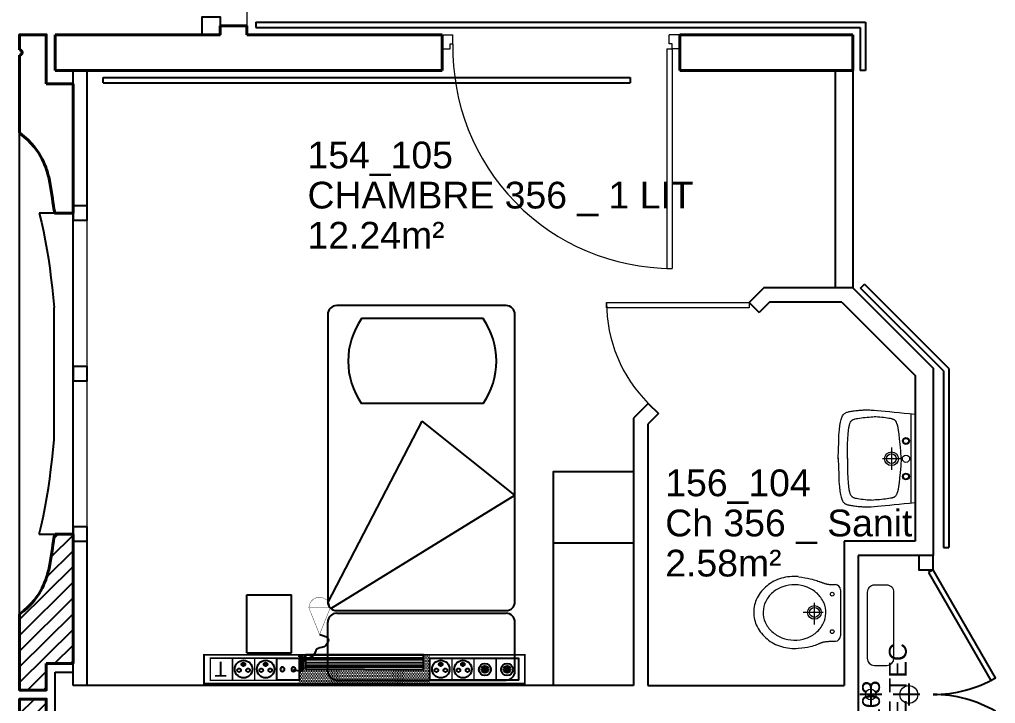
# Model space of a CAD drawing. Header units: metres. Extents: x 143.8 to 210.8, y 45.3 to 115.9.
# Drawn here: x 152.17 to 157.65, y 103.25 to 107.08 of the extents above; entities that cross this region are included whole.
import ezdxf

# ---------------------------------------------------------------- set-up
doc = ezdxf.new("R2010")
doc.units = ezdxf.units.M
doc.header["$LTSCALE"] = 0.6
doc.header["$MEASUREMENT"] = 0
doc.linetypes.add('CONTINU', pattern=[0])
doc.linetypes.add('HIDDEN2', pattern=[0.1875, 0.125, -0.0625])
doc.layers.get('0').update_dxf_attribs({"linetype": 'CONTINUOUS'})
for name, color, linetype in [('009 main courant', 181, 'CONTINUOUS'), ('400 Lits', 150, 'CONTINUOUS'), ('A_AGENC', 204, 'CONTINUOUS'), ('A_EQMP', 142, 'CONTINUOUS'), ('A_Etiqu_Gaine', 8, 'CONTINUOUS'), ('A_Etiqu_Gaine_code', 8, 'CONTINUOUS'), ('A_Etiqu_Local', 8, 'CONTINUOUS'), ('A_HACH_STRUC', 7, 'CONTINUOUS'), ('A_MUR_CLOIS', 8, 'CONTINU'), ('A_MURS_ALÈG', 7, 'CONTINU'), ('A_MURS_CLOI', 7, 'CONTINUOUS')]:
    doc.layers.add(name, color=color, linetype=linetype)
for name, color, linetype, lineweight in [('A_CHASS', 4, 'CONTINU', 0), ('A_MURS_STRU', 7, 'CONTINU', 40), ('A_PORT', 8, 'CONTINUOUS', 0), ('A_PORTE', 8, 'CONTINU', 0), ('A_SANI', 5, 'CONTINU', 0)]:
    doc.layers.add(name, color=color, linetype=linetype, lineweight=lineweight)
doc.styles.add('Attribut', font='arial.ttf')
pattern_1 = [(0, (-148.712983, -85.579135), (0.0046875, 0.009375), [0, -0.009375])]

# ---------------------------------------------------------------- blocks, each defined once
blk = doc.blocks.new('TIRETTE-LIT')
at = {"layer": 'A_EQMP'}
h = blk.add_hatch(color=256, dxfattribs=at)
h.paths.add_polyline_path([(8.95, 3.75, 1), (6.05, 3.75, 1)])
h.paths.add_polyline_path([(6.05, -3.75, 1), (8.95, -3.75, 1)])
for p, q in [((0, 7.5), (0, -7.5)), ((15, 7.5), (0, 7.5)), ((15, -7.5), (15, 7.5)), ((0, -7.5), (15, -7.5))]:
    blk.add_line(p, q, dxfattribs=at)
at = {"layer": 'A_EQMP', "const_width": 0.24}
for points in [[(31.04, 21.42), (49.04, 28.62)], [(49.04, 28.62), (49.04, 14.22)], [(31.04, 21.42), (49.04, 14.22)]]:
    blk.add_lwpolyline(points, dxfattribs=at)
for points in [[(49.04, 14.22, 1), (49.04, 28.62, 1)], [(49.04, 27.42, 1.477033), (49.04, 27.42)]]:
    blk.add_lwpolyline(points, format="xyb", dxfattribs=at)
at = {"layer": 'A_EQMP'}
for centre in [(7.5, 3.75), (7.5, -3.75)]:
    blk.add_circle(centre, 1.45, dxfattribs=at)
blk.add_spline([(31.1, 21.54), (27.52, 27.45), (22.69, 24.22), (21.08, 19.57), (16.82, 17.32), (12.68, 10.42), (6.83, 9.91), (7.17, 3.87)], degree=3, dxfattribs=at)
blk = doc.blocks.new('A$C01C47C35')
at = {"layer": 'A_EQMP', "linetype": 'Continuous'}
h = blk.add_hatch(dxfattribs=at)
h.set_pattern_fill('DOTS', color=256, scale=0.15, style=0)
h.set_pattern_definition(pattern_1)
edge = h.paths.add_edge_path()
edge.add_line((1.2716, 0.4664), (1.2726, 0.4664))
edge.add_line((1.2726, 0.4664), (1.2726, 0.4839))
edge.add_line((1.2726, 0.4839), (0.5387, 0.4839))
edge.add_line((0.5387, 0.4839), (0.5387, 0.3239))
edge.add_line((0.5387, 0.3239), (0.574, 0.3239))
edge.add_line((0.574, 0.3239), (0.574, 0.4066))
edge.add_line((0.574, 0.4066), (0.905, 0.4066))
edge.add_line((0.905, 0.4066), (1.236, 0.4066))
edge.add_line((1.236, 0.4066), (1.236, 0.3499))
edge.add_spline(control_points=[(1.236, 0.3499), (1.2411, 0.3527), (1.2564, 0.3661), (1.2412, 0.4135), (1.2624, 0.4158), (1.2716, 0.4145)], knot_values=[28.337457, 28.337457, 28.337457, 28.337457, 30.502349, 36.382785, 39.476515, 39.476515, 39.476515, 39.476515], degree=3, periodic=0)
edge.add_line((1.2716, 0.4145), (1.2716, 0.4664))
at = {"layer": 'A_EQMP', "linetype": 'HIDDEN2'}
for points in [[(0.1237, 0.4052, 1), (0.0853, 0.4052, 1)], [(0.2478, 0.4052, 1), (0.2095, 0.4052, 1)], [(0.3424, 0.3767, 1), (0.3629, 0.3767, 1)], [(0.4665, 0.3767, 1), (0.487, 0.3767, 1)], [(1.4493, 0.3767, 1), (1.4697, 0.3767, 1)], [(1.5734, 0.3767, 1), (1.5939, 0.3767, 1)]]:
    blk.add_hatch(color=256, dxfattribs=at).paths.add_polyline_path(points)
at = {"layer": 'A_EQMP'}
h = blk.add_hatch(dxfattribs=at)
h.set_pattern_fill('PLASTI', color=1, scale=0.16551, style=0)
h.set_pattern_definition([(360, (-8.3594, 6.80946), (1e-17, 0.04137741), []), (360, (-8.3594, 6.81463), (1e-17, 0.04137741), []), (360, (-8.3594, 6.819804), (1e-17, 0.04137741), []), (360, (-8.3594, 6.83532), (1e-17, 0.04137741), [])])
h.paths.add_polyline_path([(1.236, 0.3239), (1.236, 0.4066), (0.905, 0.4066), (0.574, 0.4066), (0.574, 0.3239)])
at = {"layer": 'A_EQMP', "linetype": 'Continuous'}
h = blk.add_hatch(dxfattribs=at)
h.set_pattern_fill('DOTS', color=256, scale=0.15, style=0)
h.set_pattern_definition(pattern_1)
edge = h.paths.add_edge_path()
edge.add_spline(control_points=[(1.2716, 0.4145), (1.2624, 0.4158), (1.2412, 0.4135), (1.2564, 0.3661), (1.2411, 0.3527), (1.236, 0.3499)], knot_values=[28.337457, 28.337457, 28.337457, 28.337457, 31.431187, 37.311623, 39.476515, 39.476515, 39.476515, 39.476515], degree=3, periodic=0)
edge.add_line((1.236, 0.3499), (1.236, 0.3239))
edge.add_line((1.236, 0.3239), (1.2739, 0.3239))
edge.add_line((1.2739, 0.3239), (1.2739, 0.3423))
edge.add_line((1.2739, 0.3423), (1.2722, 0.3423))
edge.add_line((1.2722, 0.3423), (1.2722, 0.3423))
edge.add_line((1.2722, 0.3423), (1.2716, 0.3423))
edge.add_line((1.2716, 0.3423), (1.2716, 0.4145))
at = {"layer": 'A_EQMP'}
for p, q in [((0.574, 0.4066), (0.574, 0.3239)), ((0.905, 0.4066), (0.574, 0.4066)), ((0.905, 0.4066), (1.236, 0.4066)), ((1.236, 0.3239), (1.236, 0.4066)), ((0.574, 0.3239), (1.236, 0.3239))]:
    blk.add_line(p, q, dxfattribs=at)
for points, const_width in [([(1.805, 0.3239), (1.805, 0.4839), (0.005, 0.4839), (0.005, 0.3239)], 0.01), ([(0.5378, 0.3423), (0.5378, 0.4664), (0.0412, 0.4664), (0.0412, 0.3423)], 0.00828), ([(1.7688, 0.3423), (1.7688, 0.4664), (1.2722, 0.4664), (1.2722, 0.3423)], 0.00828)]:
    blk.add_lwpolyline(points, close=True, dxfattribs=dict(at, const_width=const_width))
at = {"layer": 'A_EQMP', "linetype": 'Continuous'}
blk.add_lwpolyline([(0.0412, 0.4664), (0.5378, 0.4664), (0.5378, 0.3423), (0.0412, 0.3423)], close=True, dxfattribs=at)
at = {"layer": 'A_EQMP', "const_width": 0.00828}
for points in [[(0.1654, 0.4664), (0.1654, 0.3423)], [(0.2895, 0.4664), (0.2895, 0.3423)], [(0.2895, 0.4664), (0.2895, 0.3423)], [(0.4136, 0.4664), (0.4136, 0.3423)], [(1.3964, 0.4664), (1.3964, 0.3423)], [(1.5205, 0.4664), (1.5205, 0.3423)], [(1.6446, 0.4664), (1.6446, 0.3423)], [(1.7688, 0.4664), (1.7688, 0.3423)]]:
    blk.add_lwpolyline(points, dxfattribs=at)
at = {"layer": 'A_EQMP'}
for centre, radius in [((0.1045, 0.4058), 0.0338), ((0.2286, 0.4058), 0.0338), ((0.3517, 0.4036), 0.0493), ((0.4759, 0.4036), 0.0493), ((1.4586, 0.4036), 0.0493), ((1.5827, 0.4036), 0.0493), ((0.1045, 0.4052), 0.0192), ((0.2286, 0.4052), 0.0192)]:
    blk.add_circle(centre, radius, dxfattribs=at)
at = {"layer": 'A_EQMP', "linetype": 'HIDDEN2'}
for centre in [(0.3265, 0.41), (0.3526, 0.3767), (0.3769, 0.41), (0.4506, 0.41), (0.4768, 0.3767), (0.5011, 0.41), (1.4334, 0.41), (1.4595, 0.3767), (1.4838, 0.41), (1.5575, 0.41), (1.5836, 0.3767), (1.6079, 0.41)]:
    blk.add_circle(centre, 0.0102, dxfattribs=at)
at = {"layer": 'A_EQMP', "linetype": 'HIDDEN2', "xscale": -0.00827548159, "yscale": 0.00827548159, "zscale": 0.00827548159, "rotation": 90}
blk.add_blockref('TIRETTE-LIT', (1.3337, 0.4664), dxfattribs=at)
at = {"layer": 'A_EQMP', "linetype": 'HIDDEN2', "insert": (1.6759, 0.4453), "char_height": 0.082755, "width": 0.124132, "attachment_point": 1}
blk.add_mtext('\\fArial|b0|i0|c0|p34;T', dxfattribs=at)
blk = doc.blocks.new('A_Etiqu_Local')
at = {"style": 'Attribut', "flags": 1}
for tag, p in [('CODE_HOPITAL', (-0.4463, 1.632)), ('CODE_SITE', (-0.4463, 1.407)), ('CODE_BATIMENT', (-0.4463, 1.182)), ('CODE_SECTEUR', (-0.4463, 0.957)), ('CODE_ETAGE', (-0.4463, 0.732)), ('NOM_NORMALISE', (-0.4463, -0.843)), ('SECTEUR_ACTIVITE', (-0.4463, -1.068)), ('SOUS_SECTEUR_ACTIVITE', (-0.4463, -1.293)), ('VOLUME', (-0.4463, -1.518)), ('SERVICE', (-0.4463, -1.743)), ('CODE_UG', (-0.4463, -1.968)), ('CODE_UA', (-0.4463, -2.193)), ('CODE_POLE', (-0.4463, -2.418)), ('OCCUPANT_EXTERNE', (-0.4463, -2.643)), ('DISPONIBILITE', (-0.4463, -2.868)), ('ACCES_HANDICAPES', (-0.4463, -3.093)), ('NATURE_SOL', (-0.4463, -3.318)), ('RISQUE_LABORATOIRE', (-0.4463, -3.543)), ('AMIANTE', (-0.4463, -3.768))]:
    blk.add_attdef(tag, p, '', height=0.15, dxfattribs=at)
at = {"layer": 'A_Etiqu_Local', "style": 'Attribut'}
for tag, p in [('CODE_PIECE', (-0.4463, 0.282)), ('NOM_USAGE', (-0.4463, 0.057)), ('SURFACE', (-0.4463, -0.168))]:
    blk.add_attdef(tag, p, '', height=0.15, dxfattribs=at)
blk = doc.blocks.new('A_Etiqu_Gaine')
at = {"style": 'Attribut', "flags": 1}
for tag, p in [('CODE_HOPITAL', (-0.4323, 0.8651)), ('CODE_SITE', (-0.4323, 0.7151)), ('CODE_BATIMENT', (-0.4323, 0.5651)), ('CODE_SECTEUR', (-0.4323, 0.4151)), ('CODE_ETAGE', (-0.4323, 0.2651)), ('NOM_NORMALISE', (-0.4323, -0.3349)), ('SECTEUR_ACTIVITE', (-0.4323, -0.4849)), ('SOUS_SECTEUR_ACTIVITE', (-0.4323, -0.6349)), ('SURFACE', (-0.4323, -0.7849)), ('CODE_UG', (-0.4323, -0.9349)), ('CODE_POLE', (-0.4323, -1.0849)), ('AMIANTE', (-0.4323, -1.2349))]:
    blk.add_attdef(tag, p, '', height=0.1, dxfattribs=at)
at = {"layer": 'A_Etiqu_Gaine', "style": 'Attribut'}
blk.add_attdef('NOM_USAGE', (-0.4323, -0.1849), '', height=0.1, dxfattribs=at)
at = {"layer": 'A_Etiqu_Gaine_code', "style": 'Attribut'}
blk.add_attdef('CODE_PIECE', (-0.4323, -0.0349), '', height=0.1, dxfattribs=at)
blk = doc.blocks.new('BROCA2-G904')
at = {"layer": '400 Lits', "linetype": 'Continuous'}
for p, q in [((29.340822, 67.299042), (28.659243, 67.299042)), ((29.340822, 66.821945), (28.659243, 66.821945))]:
    blk.add_line(p, q, dxfattribs=at)
for start, end in [(145.008072, 214.992089), (325.007448, 34.99223)]:
    blk.add_arc((29.000032, 67.060493), 0.415985, start, end, dxfattribs=at)
blk = doc.blocks.new('A$C00414BBD')
at = {"layer": 'A_PORT', "color": 0}
for p, q in [((0, 1.31), (0.0599, 1.31)), ((0.0599, 1.2578), (0.0599, 1.31)), ((1.3334, 1.31), (1.2736, 1.31)), ((1.2736, 1.2578), (1.2736, 1.31)), ((0, 1.23), (0.0439, 1.23)), ((0.0439, 1.2578), (0.0599, 1.2578)), ((0.0439, 1.23), (0.0439, 1.2578)), ((1.2596, 1.23), (1.2896, 1.23)), ((1.2596, 1.23), (1.2596, 0)), ((1.2896, 1.2578), (1.2736, 1.2578)), ((1.2896, 1.23), (1.2896, 1.2578)), ((1.3334, 1.23), (1.2896, 1.23)), ((1.2896, 1.23), (1.2896, 0)), ((1.2596, 0), (1.2896, 0))]:
    blk.add_line(p, q, dxfattribs=at)
blk.add_arc((1.2896, 1.23), 1.23, 178.7057, 270, dxfattribs=at)

msp = doc.modelspace()

# ---------------------------------------------------------------- hatches: boundary and pattern name
at = {"layer": 'A_HACH_STRUC'}
h = msp.add_hatch(dxfattribs=at)
h.set_pattern_fill('ANSI31', color=8, scale=0.5, angle=359.7696, style=0)
h.set_pattern_definition([(44.7696, (152.17485, 102.395807), (-0.044016, 0.0443715), [])])
h.paths.add_polyline_path([(152.4749, 104.1564), (152.4749, 104.1963), (152.372, 104.1963), (152.3702, 104.1865), (152.3679, 104.1727), (152.3654, 104.1557), (152.3625, 104.1363), (152.3594, 104.1151), (152.3561, 104.0927), (152.3525, 104.0699), (152.3487, 104.0472), (152.3447, 104.0254), (152.3406, 104.0052), (152.3385, 103.9958), (152.3364, 103.9869), (152.3341, 103.9784), (152.3319, 103.9702), (152.3295, 103.9624), (152.327, 103.9547), (152.3244, 103.9472), (152.3217, 103.9397), (152.3189, 103.9323), (152.3159, 103.9248), (152.3093, 103.9094), (152.3018, 103.8935), (152.293, 103.877), (152.2828, 103.86), (152.2708, 103.8425), (152.2567, 103.8244), (152.2404, 103.8058), (152.2215, 103.7865), (152.1997, 103.7668), (152.1749, 103.7464), (152.1749, 103.3214), (152.3249, 103.3214), (152.3249, 103.4713), (152.4749, 103.4713)])
h.paths.add_polyline_path([(152.4749, 103.1209), (152.3249, 103.1209), (152.3249, 103.2708), (152.1749, 103.2708), (152.1749, 102.8458), (152.1997, 102.8255), (152.2215, 102.8057), (152.2404, 102.7865), (152.2567, 102.7678), (152.2708, 102.7498), (152.2828, 102.7322), (152.293, 102.7152), (152.3018, 102.6988), (152.3093, 102.6829), (152.3159, 102.6675), (152.3189, 102.66), (152.3217, 102.6525), (152.3244, 102.6451), (152.327, 102.6375), (152.3295, 102.6299), (152.3319, 102.622), (152.3341, 102.6139), (152.3364, 102.6054), (152.3385, 102.5965), (152.3406, 102.5871), (152.3447, 102.5668), (152.3487, 102.545), (152.3525, 102.5224), (152.3561, 102.4995), (152.3594, 102.4772), (152.3625, 102.456), (152.3654, 102.4365), (152.3679, 102.4196), (152.3702, 102.4057), (152.372, 102.3958), (152.4749, 102.3958), (152.4749, 102.4358), (152.4749, 102.4358)])

# ---------------------------------------------------------------- linework, layer by layer
at = {"layer": '009 main courant', "color": 8, "linetype": 'Continuous'}
for p, q in [((153.4999, 107.0662), (156.92, 107.0662)), ((153.4999, 107.0662), (153.4999, 107.0362)), ((156.92, 107.0662), (156.92, 106.7962)), ((153.4999, 107.0362), (156.89, 107.0362)), ((156.89, 107.0362), (156.89, 106.7962)), ((156.92, 106.7962), (156.89, 106.7962)), ((152.6449, 106.7565), (155.6001, 106.7565)), ((152.6449, 106.7265), (152.6449, 106.7565)), ((152.6449, 106.7265), (155.6001, 106.7265)), ((155.6001, 106.7565), (155.6001, 106.7265)), ((156.8935, 105.5759), (156.9147, 105.5971)), ((157.3581, 105.1112), (156.8935, 105.5759)), ((157.3881, 105.1237), (156.9147, 105.5971)), ((157.3581, 105.1112), (157.3581, 104.1202)), ((157.3881, 105.1237), (157.3881, 104.1202)), ((157.3581, 104.1202), (157.3881, 104.1202))]:
    msp.add_line(p, q, dxfattribs=at)
at = {"layer": '400 Lits', "color": 8}
for p, q in [((154.9042, 105.4773), (153.9542, 105.4773)), ((153.9042, 105.4273), (153.9042, 103.8169)), ((154.9542, 103.8169), (154.9542, 105.4273)), ((153.9542, 103.7669), (154.9042, 103.7669)), ((153.9542, 103.7521), (154.9042, 103.7521)), ((153.9542, 103.3773), (154.9042, 103.3773))]:
    msp.add_line(p, q, dxfattribs=at)
at = {"layer": '400 Lits', "color": 8, "linetype": 'Continuous'}
for p, q in [((153.9047, 103.81), (154.4344, 104.8288)), ((154.9542, 104.4142), (154.4344, 104.8288)), ((153.9221, 103.7786), (154.9542, 104.4142)), ((153.9042, 103.4273), (153.9042, 103.7021)), ((154.9542, 103.4273), (154.9542, 103.7021))]:
    msp.add_line(p, q, dxfattribs=at)
at = {"layer": '400 Lits', "color": 8}
for centre, start, end in [((153.9542, 105.4273), 90, 180), ((154.9042, 105.4273), 0, 90), ((153.9542, 103.8169), 180, 270), ((154.9042, 103.8169), 270, 0), ((153.9542, 103.4273), 180, 270), ((154.9042, 103.4273), 270, 0)]:
    msp.add_arc(centre, 0.05, start, end, dxfattribs=at)
at = {"layer": '400 Lits', "color": 8, "linetype": 'Continuous'}
for centre, start, end in [((153.9542, 103.7021), 90, 180), ((154.9042, 103.7021), 0, 90)]:
    msp.add_arc(centre, 0.05, start, end, dxfattribs=at)
at = {"layer": 'A_AGENC', "color": 8, "linetype": 'Continuous'}
for points in [[(157.3001, 104.0764), (157.2201, 104.0764), (157.2201, 103.9964), (157.3001, 103.9964)], [(157.2741, 103.9814), (157.6241, 103.3752), (157.6501, 103.3902), (157.3001, 103.9964)]]:
    msp.add_lwpolyline(points, close=True, dxfattribs=at)
for centre, start, end in [((157.3001, 103.9964), 270, 300), ((157.3001, 102.5964), 60, 90)]:
    msp.add_arc(centre, 0.7, start, end, dxfattribs=at)
at = {"layer": 'A_CHASS', "color": 8}
msp.add_line((153.4499, 108.6962), (153.4499, 107.0462), dxfattribs=at)
at = {"layer": 'A_CHASS', "color": 8, "linetype": 'Continuous'}
for p, q in [((152.4749, 105.9562), (152.4749, 104.2364)), ((152.5549, 104.2364), (152.5549, 105.9562))]:
    msp.add_line(p, q, dxfattribs=at)
at = {"layer": 'A_EQMP', "color": 8, "linetype": 'Continuous'}
for p, q in [((155.1701, 104.1464), (155.6201, 104.1464)), ((153.45, 103.5296), (153.45, 103.8547)), ((153.45, 103.8547), (153.7001, 103.8547)), ((153.7001, 103.5296), (153.7001, 103.8547)), ((153.45, 103.5296), (153.7001, 103.5296)), ((156.9501, 103.358), (156.9501, 103.235)), ((157.1638, 103.358), (157.1638, 103.235)), ((157.0116, 103.2965), (156.8886, 103.2965)), ((157.2253, 103.2965), (157.076, 103.2965))]:
    msp.add_line(p, q, dxfattribs=at)
msp.add_lwpolyline([(155.6201, 103.3464), (155.1701, 103.3464), (155.1701, 104.5464), (155.6201, 104.5464)], close=True, dxfattribs=at)
at = {"layer": 'A_MUR_CLOIS', "color": 8, "linetype": 'Continuous'}
for p, q in [((156.3501, 105.5764), (156.2679, 105.4943)), ((156.8501, 105.5764), (156.3501, 105.5764)), ((156.8501, 105.5764), (157.3001, 105.1264)), ((156.2679, 105.4943), (156.3245, 105.4377)), ((156.3832, 105.4964), (156.3245, 105.4377)), ((156.7886, 105.4964), (156.3832, 105.4964)), ((156.7886, 105.4964), (157.2001, 105.085)), ((157.3001, 105.1264), (157.3001, 104.0764)), ((157.2001, 105.085), (157.2001, 104.1564)), ((155.7022, 104.9286), (155.6201, 104.8464)), ((155.7022, 104.9286), (155.7588, 104.872)), ((155.7588, 104.872), (155.7001, 104.8133)), ((155.6201, 104.8464), (155.6201, 103.3464)), ((155.7001, 104.8133), (155.7001, 103.3464)), ((157.2001, 104.1564), (156.8005, 104.1564)), ((156.8005, 104.1564), (156.8005, 103.3464)), ((157.3001, 104.0764), (156.8805, 104.0764)), ((156.8805, 104.0764), (156.8805, 102.5164)), ((152.3749, 103.1716), (152.3749, 103.4213)), ((152.3749, 103.4213), (152.4749, 103.4213)), ((155.6201, 103.3464), (152.4749, 103.3464)), ((155.7001, 103.3464), (156.8005, 103.3464))]:
    msp.add_line(p, q, dxfattribs=at)
for points in [[(153.1999, 106.9962), (153.1999, 107.0962), (153.2999, 107.0962), (153.2999, 106.9962)], [(152.4749, 105.9562), (152.5549, 105.9562), (152.5549, 106.0362), (152.4749, 106.0362)], [(152.4749, 105.0563), (152.5549, 105.0563), (152.5549, 105.1363), (152.4749, 105.1363)], [(152.4749, 104.1564), (152.5549, 104.1564), (152.5549, 104.2364), (152.4749, 104.2364)]]:
    msp.add_lwpolyline(points, close=True, dxfattribs=at)
for points in [[(152.5549, 106.0362), (152.4749, 106.0362), (152.4749, 106.7962), (152.5549, 106.7962)], [(152.5549, 106.0362), (152.5549, 106.7962)], [(152.4749, 103.3464), (152.4749, 104.1564), (152.5549, 104.1564)], [(152.5549, 103.3464), (152.5549, 104.1564)]]:
    msp.add_lwpolyline(points, dxfattribs=at)
at = {"layer": 'A_MURS_ALÈG', "color": 8, "ltscale": 200}
for p, q in [((152.1749, 103.7464), (152.1749, 106.4462)), ((152.4749, 105.9963), (152.2849, 105.9963)), ((152.2849, 105.9963), (152.2973, 105.9452)), ((152.2973, 105.9452), (152.3087, 105.8941)), ((152.3087, 105.8941), (152.319, 105.843)), ((152.319, 105.843), (152.3284, 105.7917)), ((152.3284, 105.7917), (152.3369, 105.7398)), ((152.3369, 105.7398), (152.3445, 105.6872)), ((152.3445, 105.6872), (152.3514, 105.6338)), ((152.3514, 105.6338), (152.3576, 105.5792)), ((152.3576, 105.5792), (152.3632, 105.5232)), ((152.3632, 105.5232), (152.3683, 105.4657)), ((152.3683, 104.7269), (152.3683, 105.4657)), ((152.3632, 104.6694), (152.3683, 104.7269)), ((152.3576, 104.6135), (152.3632, 104.6694)), ((152.3514, 104.5589), (152.3576, 104.6135)), ((152.3445, 104.5054), (152.3514, 104.5589)), ((152.3369, 104.4528), (152.3445, 104.5054)), ((152.3284, 104.401), (152.3369, 104.4528)), ((152.319, 104.3496), (152.3284, 104.401)), ((152.3087, 104.2985), (152.319, 104.3496)), ((152.2973, 104.2475), (152.3087, 104.2985)), ((152.2849, 104.1963), (152.2973, 104.2475)), ((152.2849, 104.1963), (152.4749, 104.1963))]:
    msp.add_line(p, q, dxfattribs=at)
at = {"layer": 'A_MURS_ALÈG', "color": 8, "linetype": 'Continuous'}
msp.add_line((152.4749, 104.1963), (152.4749, 105.9963), dxfattribs=at)
at = {"layer": 'A_MURS_CLOI', "color": 8}
for p, q in [((156.7501, 106.7962), (156.7501, 105.5764)), ((156.8501, 106.7962), (156.8501, 105.5764))]:
    msp.add_line(p, q, dxfattribs=at)
at = {"layer": 'A_MURS_STRU', "color": 8, "linetype": 'Continuous'}
for p, q in [((153.2999, 107.0462), (153.4499, 107.0462)), ((153.2999, 107.0462), (153.2999, 106.9962)), ((153.4499, 107.0462), (153.4499, 106.9962)), ((152.3749, 106.9962), (153.2999, 106.9962)), ((152.3749, 106.9962), (152.3749, 106.7962)), ((153.4499, 106.9962), (154.5466, 106.9962)), ((155.8801, 106.9962), (156.8501, 106.9962)), ((156.8501, 106.9962), (156.8501, 106.7962)), ((154.5466, 106.7962), (152.3749, 106.7962)), ((156.8501, 106.7962), (155.8801, 106.7962)), ((152.3249, 106.7213), (152.4749, 106.7213)), ((152.4749, 105.9962), (152.4749, 106.7213)), ((152.372, 105.9961), (152.4749, 105.9962)), ((152.3749, 104.1964), (152.4749, 104.1964)), ((152.4749, 104.1964), (152.4749, 103.4713)), ((152.3249, 103.4713), (152.4749, 103.4713))]:
    msp.add_line(p, q, dxfattribs=at)
at = {"layer": 'A_MURS_STRU', "color": 8}
for p, q in [((154.5466, 106.9962), (154.5466, 106.7962)), ((155.8801, 106.9962), (155.8801, 106.7962))]:
    msp.add_line(p, q, dxfattribs=at)
at = {"layer": 'A_MURS_STRU', "color": 8, "linetype": 'Continuous'}
for points in [[(152.3249, 106.7213), (152.3249, 106.9962), (152.1749, 106.9962), (152.1749, 106.9112)], [(152.1749, 106.8812), (152.1749, 106.4462)], [(152.1749, 106.4462), (152.1997, 106.4259), (152.2215, 106.4061), (152.2404, 106.3869), (152.2567, 106.3682), (152.2708, 106.3501), (152.2828, 106.3326), (152.293, 106.3156), (152.3018, 106.2992), (152.3093, 106.2832), (152.3159, 106.2678), (152.3159, 106.2678), (152.3189, 106.2603), (152.3217, 106.2529), (152.3244, 106.2454), (152.327, 106.2379), (152.3295, 106.2303), (152.3319, 106.2224), (152.3341, 106.2142), (152.3364, 106.2058), (152.3385, 106.1969), (152.3406, 106.1875), (152.3406, 106.1875), (152.3447, 106.1672), (152.3487, 106.1454), (152.3525, 106.1228), (152.3561, 106.0999), (152.3594, 106.0776), (152.3625, 106.0563), (152.3654, 106.0369), (152.3679, 106.02), (152.3702, 106.0061), (152.372, 105.9961)], [(152.1749, 103.7464), (152.1997, 103.7668), (152.2215, 103.7865), (152.2404, 103.8058), (152.2567, 103.8244), (152.2708, 103.8425), (152.2828, 103.86), (152.293, 103.877), (152.3018, 103.8935), (152.3093, 103.9094), (152.3159, 103.9248), (152.3159, 103.9248), (152.3189, 103.9323), (152.3217, 103.9397), (152.3244, 103.9472), (152.327, 103.9547), (152.3295, 103.9624), (152.3319, 103.9702), (152.3341, 103.9784), (152.3364, 103.9869), (152.3385, 103.9958), (152.3406, 104.0052), (152.3406, 104.0052), (152.3447, 104.0254), (152.3487, 104.0472), (152.3525, 104.0699), (152.3561, 104.0927), (152.3594, 104.1151), (152.3625, 104.1363), (152.3654, 104.1557), (152.3679, 104.1727), (152.3702, 104.1865), (152.372, 104.1965)], [(152.3249, 103.4713), (152.3249, 103.3214), (152.1749, 103.3214), (152.1749, 103.7464)], [(152.3249, 103.1209), (152.3249, 103.2708), (152.1749, 103.2708), (152.1749, 102.8458)]]:
    msp.add_lwpolyline(points, dxfattribs=at)
msp.add_arc((152.1749, 106.8962), 0.015, 270, 90, dxfattribs=at)
at = {"layer": 'A_PORTE', "color": 8, "linetype": 'Continuous'}
for p, q in [((156.8501, 106.7962), (156.7701, 106.7962)), ((156.8501, 106.7962), (156.8501, 106.7363)), ((156.8501, 105.5764), (156.8501, 105.6363)), ((156.8501, 105.5764), (156.7701, 105.5764))]:
    msp.add_line(p, q, dxfattribs=at)
msp.add_lwpolyline([(156.2679, 105.4643), (155.4679, 105.4643), (155.4679, 105.4943), (156.2679, 105.4943)], close=True, dxfattribs=at)
msp.add_arc((156.2679, 105.4943), 0.8, 180, 225.0001, dxfattribs=at)
at = {"layer": 'A_SANI', "color": 8, "linetype": 'Continuous'}
for p, q in [((156.7836, 104.8388), (156.7874, 104.8503)), ((156.7874, 104.8503), (156.7916, 104.8591)), ((156.7916, 104.8591), (156.7962, 104.8657)), ((156.7962, 104.8657), (156.7985, 104.8684)), ((156.7985, 104.8684), (156.801, 104.8708)), ((156.801, 104.8708), (156.8037, 104.873)), ((156.8037, 104.873), (156.8065, 104.8749)), ((156.8065, 104.8749), (156.8096, 104.8766)), ((156.8096, 104.8766), (156.813, 104.8781)), ((156.813, 104.8781), (156.8167, 104.8794)), ((156.8167, 104.8794), (156.8207, 104.8806)), ((156.8207, 104.8806), (156.8251, 104.8817)), ((156.8251, 104.8817), (156.83, 104.8828)), ((156.83, 104.8828), (156.8353, 104.8838)), ((156.8353, 104.8838), (156.841, 104.8848)), ((156.841, 104.8848), (156.8471, 104.8858)), ((156.8471, 104.8858), (156.8533, 104.8867)), ((156.8533, 104.8867), (156.8598, 104.8876)), ((156.8598, 104.8876), (156.8664, 104.8884)), ((156.8664, 104.8884), (156.8729, 104.8891)), ((156.8729, 104.8891), (156.8794, 104.8898)), ((156.8794, 104.8898), (156.8858, 104.8905)), ((156.8858, 104.8905), (156.892, 104.891)), ((156.892, 104.891), (156.8979, 104.8915)), ((156.8979, 104.8915), (156.9036, 104.8919)), ((156.9036, 104.8919), (156.9092, 104.8921)), ((156.9092, 104.8921), (156.9148, 104.8924)), ((156.9148, 104.8924), (156.9205, 104.8925)), ((156.9205, 104.8925), (156.9263, 104.8925)), ((156.9263, 104.8925), (156.9323, 104.8924)), ((156.9323, 104.8924), (156.9387, 104.8923)), ((156.9387, 104.8923), (156.9455, 104.892)), ((156.9455, 104.892), (156.9528, 104.8916)), ((156.9528, 104.8916), (156.9692, 104.8905)), ((156.9692, 104.8905), (156.9878, 104.8891)), ((156.9878, 104.8891), (157.0084, 104.8873)), ((157.0084, 104.8873), (157.0311, 104.8852)), ((157.0311, 104.8852), (157.0555, 104.8828)), ((157.0555, 104.8828), (157.0816, 104.8802)), ((157.0816, 104.8802), (157.1093, 104.8774)), ((157.1093, 104.8774), (157.1383, 104.8745)), ((157.1383, 104.8745), (157.1686, 104.8715)), ((157.1686, 104.8715), (157.2001, 104.8684)), ((157.1751, 104.8684), (157.1751, 104.3731)), ((157.2001, 104.8684), (157.2001, 104.3731)), ((156.7744, 104.7801), (156.777, 104.8044)), ((156.777, 104.8044), (156.7801, 104.8238)), ((156.7801, 104.8238), (156.7836, 104.8388)), ((156.7704, 104.7137), (156.7721, 104.7501)), ((156.7721, 104.7501), (156.7744, 104.7801)), ((156.7691, 104.6702), (156.7704, 104.7137)), ((156.7683, 104.6187), (156.7691, 104.6702)), ((157.0665, 104.682), (157.0665, 104.5555)), ((156.7683, 104.6227), (156.7691, 104.5713)), ((157.1176, 104.6187), (157.0155, 104.6187)), ((156.7691, 104.5713), (156.7704, 104.5277)), ((156.7704, 104.5277), (156.7721, 104.4913)), ((156.7721, 104.4913), (156.7744, 104.4613)), ((156.7744, 104.4613), (156.777, 104.437)), ((156.777, 104.437), (156.7801, 104.4177)), ((156.7801, 104.4177), (156.7836, 104.4026)), ((156.7836, 104.4026), (156.7874, 104.3911)), ((156.7874, 104.3911), (156.7916, 104.3824)), ((156.7916, 104.3824), (156.7962, 104.3758)), ((156.7962, 104.3758), (156.7985, 104.373)), ((156.7985, 104.373), (156.801, 104.3706)), ((156.801, 104.3706), (156.8037, 104.3685)), ((156.8037, 104.3685), (156.8065, 104.3666)), ((156.8065, 104.3666), (156.8096, 104.3649)), ((156.8096, 104.3649), (156.813, 104.3634)), ((156.813, 104.3634), (156.8167, 104.362)), ((156.8167, 104.362), (156.8207, 104.3608)), ((156.8207, 104.3608), (156.8251, 104.3597)), ((156.8251, 104.3597), (156.83, 104.3586)), ((156.83, 104.3586), (156.8353, 104.3576)), ((156.8353, 104.3576), (156.841, 104.3566)), ((157.0311, 104.3563), (157.0555, 104.3586)), ((157.0555, 104.3586), (157.0816, 104.3612)), ((157.0816, 104.3612), (157.1093, 104.364)), ((157.1093, 104.364), (157.1383, 104.3669)), ((157.1383, 104.3669), (157.1686, 104.37)), ((157.1686, 104.37), (157.2001, 104.3731)), ((156.841, 104.3566), (156.8471, 104.3556)), ((156.8471, 104.3556), (156.8533, 104.3547)), ((156.8533, 104.3547), (156.8598, 104.3539)), ((156.8598, 104.3539), (156.8664, 104.353)), ((156.8664, 104.353), (156.8729, 104.3523)), ((156.8729, 104.3523), (156.8794, 104.3516)), ((156.8794, 104.3516), (156.8858, 104.351)), ((156.8858, 104.351), (156.892, 104.3504)), ((156.892, 104.3504), (156.8979, 104.35)), ((156.8979, 104.35), (156.9036, 104.3496)), ((156.9036, 104.3496), (156.9092, 104.3493)), ((156.9092, 104.3493), (156.9148, 104.3491)), ((156.9148, 104.3491), (156.9205, 104.349)), ((156.9205, 104.349), (156.9263, 104.3489)), ((156.9263, 104.3489), (156.9323, 104.349)), ((156.9323, 104.349), (156.9387, 104.3492)), ((156.9387, 104.3492), (156.9455, 104.3495)), ((156.9455, 104.3495), (156.9528, 104.3498)), ((156.9528, 104.3498), (156.9692, 104.3509)), ((156.9692, 104.3509), (156.9878, 104.3523)), ((156.9878, 104.3523), (157.0084, 104.3541)), ((157.0084, 104.3541), (157.0311, 104.3563)), ((156.7485, 103.913), (156.7517, 103.9129)), ((156.7805, 103.8829), (156.7805, 103.6257)), ((156.6347, 103.6884), (156.6347, 103.8105)), ((156.6836, 103.7568), (156.5713, 103.7568)), ((156.7485, 103.5956), (156.7517, 103.5957))]:
    msp.add_line(p, q, dxfattribs=at)
for points in [[(156.8192, 104.6185), (156.8196, 104.6625), (156.8204, 104.6997), (156.8217, 104.7308), (156.8235, 104.7564), (156.8255, 104.7772), (156.8279, 104.7936), (156.8306, 104.8064), (156.8335, 104.8161), (156.8366, 104.8233), (156.84, 104.8287), (156.84, 104.8287), (156.8417, 104.8309), (156.8434, 104.8328), (156.8453, 104.8345), (156.8473, 104.836), (156.8494, 104.8373), (156.8517, 104.8384), (156.8541, 104.8394), (156.8568, 104.8403), (156.8598, 104.8411), (156.863, 104.8419), (156.863, 104.8419), (156.8703, 104.8435), (156.8787, 104.8451), (156.8879, 104.8466), (156.8978, 104.848), (156.9083, 104.8493), (156.9192, 104.8504), (156.9303, 104.8514), (156.9415, 104.8523), (156.9525, 104.8529), (156.9633, 104.8532)], [(157.1212, 104.6185), (157.1182, 104.6625), (157.1153, 104.6997), (157.1124, 104.7308), (157.1095, 104.7564), (157.1066, 104.7772), (157.1036, 104.7936), (157.1006, 104.8064), (157.0975, 104.8161), (157.0943, 104.8233), (157.0909, 104.8287), (157.0909, 104.8287), (157.0892, 104.8309), (157.0875, 104.8328), (157.0856, 104.8345), (157.0836, 104.836), (157.0815, 104.8373), (157.0792, 104.8384), (157.0768, 104.8394), (157.0741, 104.8403), (157.0711, 104.8411), (157.0679, 104.8419), (157.0679, 104.8419), (157.0606, 104.8435), (157.0522, 104.8451), (157.043, 104.8466), (157.033, 104.848), (157.0226, 104.8493), (157.0117, 104.8504), (157.0006, 104.8514), (156.9894, 104.8523), (156.9784, 104.8529), (156.9676, 104.8532)], [(156.8192, 104.6219), (156.8196, 104.5779), (156.8204, 104.5407), (156.8217, 104.5096), (156.8235, 104.4839), (156.8255, 104.4632), (156.8279, 104.4468), (156.8306, 104.434), (156.8335, 104.4243), (156.8366, 104.4171), (156.84, 104.4117), (156.84, 104.4117), (156.8417, 104.4095), (156.8434, 104.4075), (156.8453, 104.4059), (156.8473, 104.4044), (156.8494, 104.4031), (156.8517, 104.402), (156.8541, 104.401), (156.8568, 104.4001), (156.8598, 104.3993), (156.863, 104.3985), (156.863, 104.3985), (156.8703, 104.3969), (156.8787, 104.3953), (156.888, 104.3938), (156.898, 104.3924), (156.9086, 104.3911), (156.9197, 104.3899), (156.9311, 104.3889), (156.9426, 104.3881), (156.9541, 104.3875), (156.9655, 104.3871)], [(157.1212, 104.6219), (157.1182, 104.5779), (157.1153, 104.5407), (157.1124, 104.5096), (157.1095, 104.4839), (157.1066, 104.4632), (157.1036, 104.4468), (157.1006, 104.434), (157.0975, 104.4243), (157.0943, 104.4171), (157.0909, 104.4117), (157.0909, 104.4117), (157.0892, 104.4095), (157.0875, 104.4075), (157.0856, 104.4059), (157.0836, 104.4044), (157.0815, 104.4031), (157.0792, 104.402), (157.0768, 104.401), (157.0741, 104.4001), (157.0711, 104.3993), (157.0679, 104.3985), (157.0679, 104.3985), (157.0606, 104.3969), (157.0522, 104.3953), (157.0429, 104.3938), (157.0329, 104.3924), (157.0223, 104.3911), (157.0112, 104.3899), (156.9998, 104.3889), (156.9883, 104.3881), (156.9768, 104.3875), (156.9654, 104.3871)], [(156.5444, 103.957), (156.5638, 103.954), (156.581, 103.9511), (156.5961, 103.9483), (156.6095, 103.9454), (156.6211, 103.9427), (156.6312, 103.9401), (156.64, 103.9376), (156.6476, 103.9352), (156.6542, 103.933), (156.66, 103.9309), (156.66, 103.9309), (156.6626, 103.93), (156.665, 103.9291), (156.6674, 103.9282), (156.6696, 103.9273), (156.6717, 103.9265), (156.6738, 103.9258), (156.6759, 103.925), (156.6779, 103.9242), (156.68, 103.9235), (156.682, 103.9228), (156.682, 103.9228), (156.6842, 103.922), (156.6864, 103.9213), (156.6886, 103.9206), (156.6908, 103.9199), (156.6931, 103.9192), (156.6954, 103.9186), (156.6977, 103.9179), (156.6999, 103.9173), (156.7022, 103.9168), (156.7045, 103.9163), (156.7045, 103.9163), (156.7089, 103.9154), (156.7132, 103.9147), (156.7175, 103.9141), (156.7218, 103.9137), (156.726, 103.9134), (156.7303, 103.9132), (156.7347, 103.9131), (156.7392, 103.913), (156.7438, 103.913), (156.7485, 103.913)], [(156.5444, 103.5566), (156.5638, 103.5583), (156.581, 103.5604), (156.5961, 103.5628), (156.6095, 103.5655), (156.6211, 103.5683), (156.6312, 103.5712), (156.64, 103.5741), (156.6476, 103.577), (156.6542, 103.5796), (156.66, 103.5821), (156.66, 103.5821), (156.6626, 103.5832), (156.665, 103.5842), (156.6674, 103.5851), (156.6696, 103.586), (156.6717, 103.5868), (156.6738, 103.5876), (156.6759, 103.5883), (156.6779, 103.589), (156.68, 103.5896), (156.682, 103.5901), (156.682, 103.5901), (156.6842, 103.5907), (156.6864, 103.5912), (156.6886, 103.5916), (156.6908, 103.5921), (156.6931, 103.5924), (156.6954, 103.5928), (156.6977, 103.5932), (156.6999, 103.5935), (156.7022, 103.5937), (156.7045, 103.594), (156.7045, 103.594), (156.7089, 103.5944), (156.7132, 103.5948), (156.7175, 103.5951), (156.7218, 103.5953), (156.726, 103.5954), (156.7303, 103.5955), (156.7347, 103.5956), (156.7392, 103.5956), (156.7438, 103.5956), (156.7485, 103.5956)]]:
    msp.add_lwpolyline(points, dxfattribs=at)
for points in [[(156.5437, 103.9577, 0.092772), (156.4487, 103.9483, 0.098236), (156.3685, 103.9067, 0.108258), (156.3128, 103.8379, 0.11669), (156.2939, 103.7578, 0.116228), (156.3128, 103.6776, 0.107322), (156.3685, 103.6082, 0.097518), (156.4488, 103.5658, 0.092603), (156.5437, 103.5557, 0.094447)], [(156.6864, 103.8118, 0.102556), (156.649, 103.864, 0.093461), (156.5936, 103.8985, 0.177232), (156.4572, 103.9013, 0.093461), (156.4004, 103.8691, 0.102556), (156.3609, 103.8186, 0.222727), (156.3585, 103.7017)], [(156.3585, 103.7017, 0.102556), (156.3959, 103.6496, 0.093461), (156.4512, 103.615, 0.177082), (156.5877, 103.6122, 0.093461), (156.6445, 103.6444, 0.102556), (156.684, 103.695, 0.222829), (156.6864, 103.8118)]]:
    msp.add_lwpolyline(points, format="xyb", dxfattribs=at)
msp.add_lwpolyline([(157.0405, 103.9099), (156.9705, 103.9099, 0.414214), (156.9305, 103.8699), (156.9305, 103.4999, 0.414214), (156.9705, 103.4599), (157.0405, 103.4599, 0.414213), (157.0805, 103.4999), (157.0805, 103.8699, 0.414214)], format="xyb", close=True, dxfattribs=at)
for centre, radius in [((157.148, 104.7182), 0.0189), ((157.148, 104.7182), 0.0144), ((157.0665, 104.6187), 0.0387), ((157.0665, 104.6187), 0.0274), ((157.148, 104.6187), 0.0204), ((157.148, 104.5193), 0.0189), ((157.148, 104.5193), 0.0144), ((156.7344, 103.8593), 0.0105), ((156.6347, 103.7568), 0.0383), ((156.6347, 103.7568), 0.0276), ((156.7344, 103.6493), 0.0105), ((156.9501, 103.2965), 0.03), ((157.1638, 103.2965), 0.05)]:
    msp.add_circle(centre, radius, dxfattribs=at)
for centre, start, end in [((156.7505, 103.8829), 360, 87.8165), ((156.7505, 103.6257), 272.1835, 360)]:
    msp.add_arc(centre, 0.03, start, end, dxfattribs=at)

# ---------------------------------------------------------------- block references
at = {"layer": '400 Lits', "color": 8}
msp.add_blockref('BROCA2-G904', (125.4344, 38.1056), dxfattribs=at)
at = {"layer": 'A_EQMP', "color": 8, "linetype": 'Continuous', "rotation": 180}
msp.add_blockref('A$C01C47C35', (155.0145, 103.8427), dxfattribs=at)
at = {"layer": 'A_Etiqu_Gaine', "color": 8}
ref = msp.add_blockref('A_Etiqu_Gaine', (156.9671, 103.2645), dxfattribs=dict(at, rotation=90))
ref.add_attrib('CODE_PIECE', '157_103', (157.0019, 102.8321), dxfattribs={"layer": 'A_Etiqu_Gaine_code', "height": 0.1, "rotation": 90, "style": 'Attribut'})
ref.add_attrib('NOM_USAGE', 'GAINE TEC ', (157.1519, 102.8321), dxfattribs={"height": 0.1, "rotation": 90, "style": 'Attribut'})
at = {"layer": 'A_Etiqu_Local', "color": 8}
ref = msp.add_blockref('A_Etiqu_Local', (154.2369, 105.9647), dxfattribs=at)
ref.add_attrib('CODE_PIECE', '154_105', (153.7906, 106.2467), dxfattribs={"height": 0.15, "style": 'Attribut'})
ref.add_attrib('NOM_USAGE', 'CHAMBRE 356 _ 1 LIT', (153.7906, 106.0217), dxfattribs={"height": 0.15, "style": 'Attribut'})
ref.add_attrib('SURFACE', '12.24m²', (153.7906, 105.7967), dxfattribs={"height": 0.15, "style": 'Attribut'})
ref = msp.add_blockref('A_Etiqu_Local', (156.2439, 104.1264), dxfattribs=at)
ref.add_attrib('CODE_PIECE', '156_104', (155.7976, 104.4084), dxfattribs={"height": 0.15, "style": 'Attribut'})
ref.add_attrib('NOM_USAGE', 'Ch 356 _ Sanit', (155.7976, 104.1834), dxfattribs={"height": 0.15, "style": 'Attribut'})
ref.add_attrib('SURFACE', '2.58m²', (155.7976, 103.9584), dxfattribs={"height": 0.15, "style": 'Attribut'})
at = {"layer": 'A_PORT', "color": 8}
msp.add_blockref('A$C00414BBD', (154.5466, 105.6862), dxfattribs=at)

doc.saveas('drawing.dxf')
